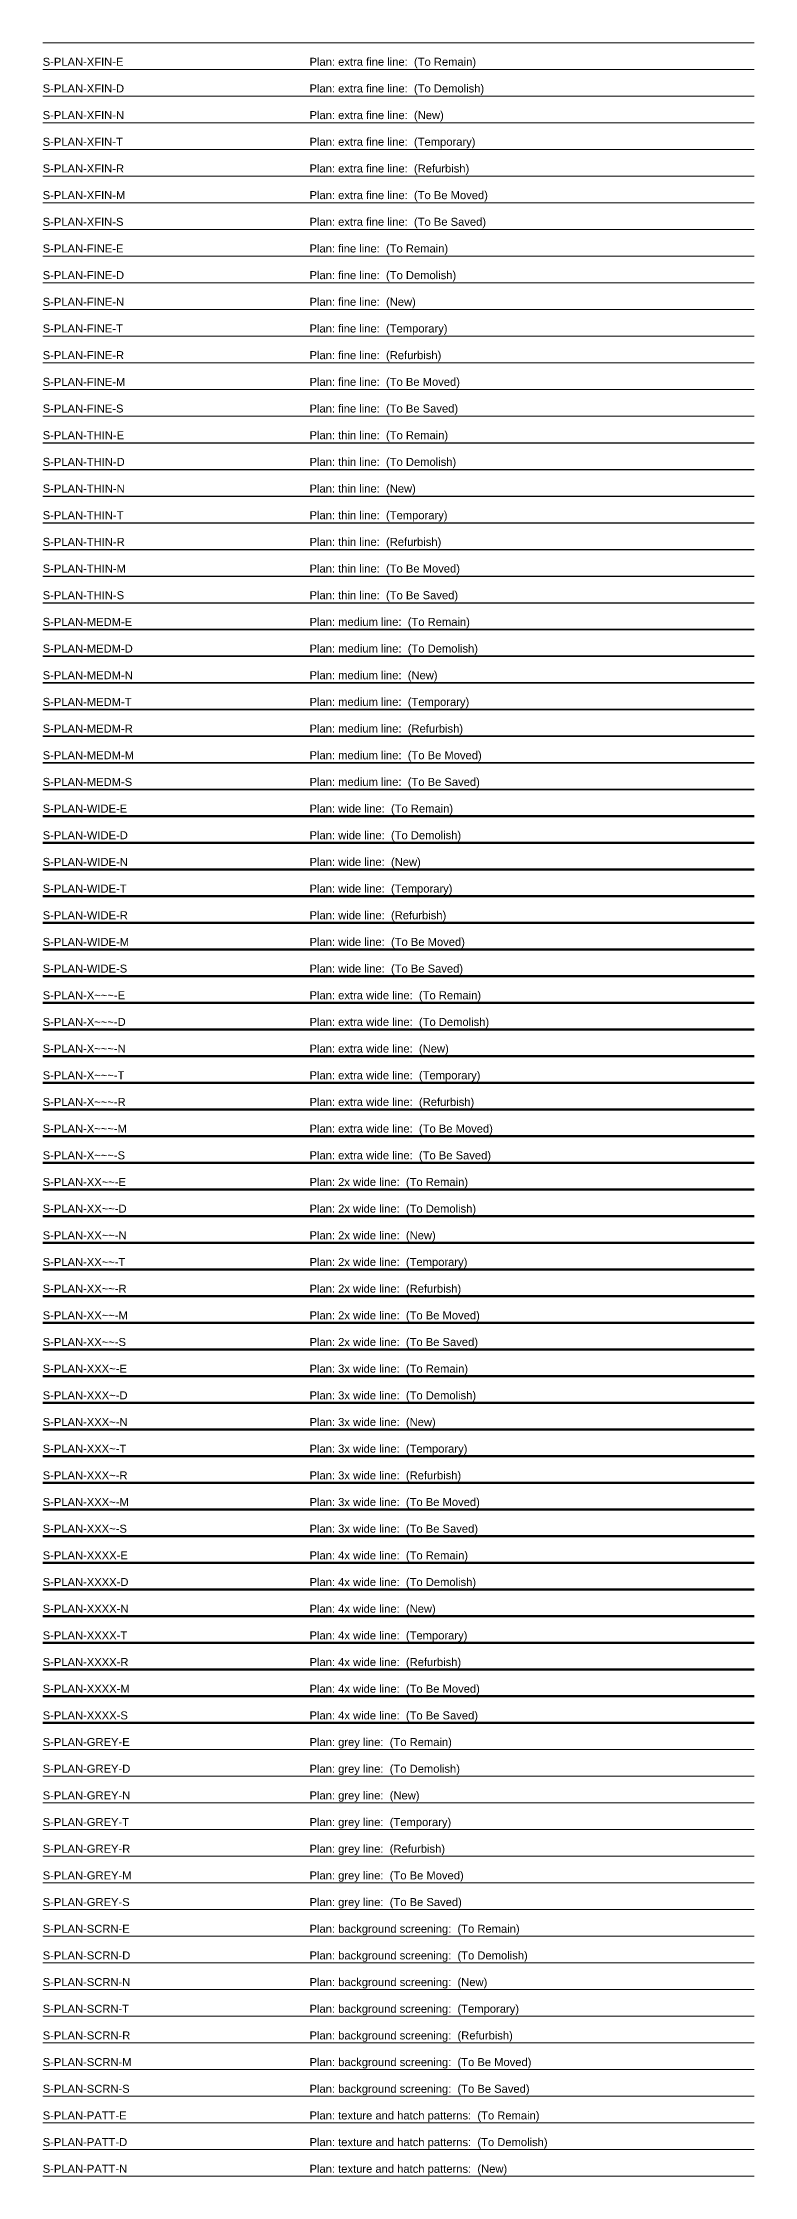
# Model space of a CAD drawing. Header units: millimetres. Extents: x 0 to 200, y -4838 to 3.
# Drawn here: x 0 to 200, y -4230 to -3630 of the extents above; entities that cross this region are included whole.
import ezdxf

# ---------------------------------------------------------------- set-up
doc = ezdxf.new("R2010")
doc.units = ezdxf.units.MM
for name, color, linetype, lineweight in [('S-PLAN-FINE-D', 11, 'Continuous', 18), ('S-PLAN-FINE-E', 201, 'Continuous', 18), ('S-PLAN-FINE-M', 51, 'Continuous', 18), ('S-PLAN-FINE-N', 171, 'Continuous', 18), ('S-PLAN-FINE-R', 131, 'Continuous', 18), ('S-PLAN-FINE-S', 101, 'Continuous', 18), ('S-PLAN-FINE-T', 31, 'Continuous', 18), ('S-PLAN-GREY-D', 8, 'Continuous', 13), ('S-PLAN-GREY-E', 8, 'Continuous', 13), ('S-PLAN-GREY-M', 8, 'Continuous', 13), ('S-PLAN-GREY-N', 8, 'Continuous', 13), ('S-PLAN-GREY-R', 8, 'Continuous', 13), ('S-PLAN-GREY-S', 8, 'Continuous', 13), ('S-PLAN-GREY-T', 8, 'Continuous', 13), ('S-PLAN-MEDM-D', 13, 'Continuous', 35), ('S-PLAN-MEDM-E', 203, 'Continuous', 35), ('S-PLAN-MEDM-M', 53, 'Continuous', 35), ('S-PLAN-MEDM-N', 173, 'Continuous', 35), ('S-PLAN-MEDM-R', 133, 'Continuous', 35), ('S-PLAN-MEDM-S', 103, 'Continuous', 35), ('S-PLAN-MEDM-T', 33, 'Continuous', 35), ('S-PLAN-PATT-D', 19, 'Continuous', 13), ('S-PLAN-PATT-E', 209, 'Continuous', 13), ('S-PLAN-PATT-N', 179, 'Continuous', 13), ('S-PLAN-SCRN-D', 9, 'Continuous', 13), ('S-PLAN-SCRN-E', 9, 'Continuous', 13), ('S-PLAN-SCRN-M', 9, 'Continuous', 13), ('S-PLAN-SCRN-N', 9, 'Continuous', 13), ('S-PLAN-SCRN-R', 9, 'Continuous', 13), ('S-PLAN-SCRN-S', 9, 'Continuous', 13), ('S-PLAN-SCRN-T', 9, 'Continuous', 13), ('S-PLAN-THIN-D', 12, 'Continuous', 25), ('S-PLAN-THIN-E', 202, 'Continuous', 25), ('S-PLAN-THIN-M', 52, 'Continuous', 25), ('S-PLAN-THIN-N', 172, 'Continuous', 25), ('S-PLAN-THIN-R', 132, 'Continuous', 25), ('S-PLAN-THIN-S', 102, 'Continuous', 25), ('S-PLAN-THIN-T', 32, 'Continuous', 25), ('S-PLAN-WIDE-D', 14, 'Continuous', 50), ('S-PLAN-WIDE-E', 204, 'Continuous', 50), ('S-PLAN-WIDE-M', 54, 'Continuous', 50), ('S-PLAN-WIDE-N', 174, 'Continuous', 50), ('S-PLAN-WIDE-R', 134, 'Continuous', 50), ('S-PLAN-WIDE-S', 104, 'Continuous', 50), ('S-PLAN-WIDE-T', 34, 'Continuous', 50), ('S-PLAN-XFIN-D', 10, 'Continuous', 13), ('S-PLAN-XFIN-E', 200, 'Continuous', 13), ('S-PLAN-XFIN-M', 50, 'Continuous', 13), ('S-PLAN-XFIN-N', 170, 'Continuous', 13), ('S-PLAN-XFIN-R', 130, 'Continuous', 13), ('S-PLAN-XFIN-S', 100, 'Continuous', 13), ('S-PLAN-XFIN-T', 30, 'Continuous', 13), ('S-PLAN-XXXX-D', 18, 'Continuous', 200), ('S-PLAN-XXXX-E', 208, 'Continuous', 200), ('S-PLAN-XXXX-M', 58, 'Continuous', 200), ('S-PLAN-XXXX-N', 178, 'Continuous', 200), ('S-PLAN-XXXX-R', 138, 'Continuous', 200), ('S-PLAN-XXXX-S', 108, 'Continuous', 200), ('S-PLAN-XXXX-T', 38, 'Continuous', 200), ('S-PLAN-XXX~-D', 17, 'Continuous', 140), ('S-PLAN-XXX~-E', 207, 'Continuous', 140), ('S-PLAN-XXX~-M', 57, 'Continuous', 140), ('S-PLAN-XXX~-N', 177, 'Continuous', 140), ('S-PLAN-XXX~-R', 137, 'Continuous', 140), ('S-PLAN-XXX~-S', 107, 'Continuous', 140), ('S-PLAN-XXX~-T', 37, 'Continuous', 140), ('S-PLAN-XX~~-D', 16, 'Continuous', 100), ('S-PLAN-XX~~-E', 206, 'Continuous', 100), ('S-PLAN-XX~~-M', 56, 'Continuous', 100), ('S-PLAN-XX~~-N', 176, 'Continuous', 100), ('S-PLAN-XX~~-R', 136, 'Continuous', 100), ('S-PLAN-XX~~-S', 106, 'Continuous', 100), ('S-PLAN-XX~~-T', 36, 'Continuous', 100), ('S-PLAN-X~~~-D', 15, 'Continuous', 70), ('S-PLAN-X~~~-E', 205, 'Continuous', 70), ('S-PLAN-X~~~-M', 55, 'Continuous', 70), ('S-PLAN-X~~~-N', 175, 'Continuous', 70), ('S-PLAN-X~~~-R', 135, 'Continuous', 70), ('S-PLAN-X~~~-S', 105, 'Continuous', 70), ('S-PLAN-X~~~-T', 35, 'Continuous', 70)]:
    doc.layers.add(name, color=color, linetype=linetype, lineweight=lineweight)
doc.layers.add('S-PLAN-NPLT-S', color=140, linetype='Continuous', lineweight=18, plot=False)
doc.layers.add('S-SECT-NPLT-S', color=140, linetype='Continuous', lineweight=18, plot=False)
doc.styles.get("Standard").update_dxf_attribs({"font": 'arial.ttf'})

# ---------------------------------------------------------------- blocks, each defined once
blk = doc.blocks.new('AecLayers_SingleLetter_Augmented_UpperPhasing_S_2D')
at = {"layer": 'S-PLAN-FINE-D'}
blk.add_line((0, -3697.5), (200, -3697.5), dxfattribs=at)
at = {"layer": 'S-PLAN-FINE-E'}
blk.add_line((0, -3690), (200, -3690), dxfattribs=at)
at = {"layer": 'S-PLAN-FINE-M'}
blk.add_line((0, -3727.5), (200, -3727.5), dxfattribs=at)
at = {"layer": 'S-PLAN-FINE-N'}
blk.add_line((0, -3705), (200, -3705), dxfattribs=at)
at = {"layer": 'S-PLAN-FINE-R'}
blk.add_line((0, -3720), (200, -3720), dxfattribs=at)
at = {"layer": 'S-PLAN-FINE-S'}
blk.add_line((0, -3735), (200, -3735), dxfattribs=at)
at = {"layer": 'S-PLAN-FINE-T'}
blk.add_line((0, -3712.5), (200, -3712.5), dxfattribs=at)
at = {"layer": 'S-PLAN-GREY-D'}
blk.add_line((0, -4117.5), (200, -4117.5), dxfattribs=at)
at = {"layer": 'S-PLAN-GREY-E'}
blk.add_line((0, -4110), (200, -4110), dxfattribs=at)
at = {"layer": 'S-PLAN-GREY-M'}
blk.add_line((0, -4147.5), (200, -4147.5), dxfattribs=at)
at = {"layer": 'S-PLAN-GREY-N'}
blk.add_line((0, -4125), (200, -4125), dxfattribs=at)
at = {"layer": 'S-PLAN-GREY-R'}
blk.add_line((0, -4140), (200, -4140), dxfattribs=at)
at = {"layer": 'S-PLAN-GREY-S'}
blk.add_line((0, -4155), (200, -4155), dxfattribs=at)
at = {"layer": 'S-PLAN-GREY-T'}
blk.add_line((0, -4132.5), (200, -4132.5), dxfattribs=at)
at = {"layer": 'S-PLAN-MEDM-D'}
blk.add_line((0, -3802.5), (200, -3802.5), dxfattribs=at)
at = {"layer": 'S-PLAN-MEDM-E'}
blk.add_line((0, -3795), (200, -3795), dxfattribs=at)
at = {"layer": 'S-PLAN-MEDM-M'}
blk.add_line((0, -3832.5), (200, -3832.5), dxfattribs=at)
at = {"layer": 'S-PLAN-MEDM-N'}
blk.add_line((0, -3810), (200, -3810), dxfattribs=at)
at = {"layer": 'S-PLAN-MEDM-R'}
blk.add_line((0, -3825), (200, -3825), dxfattribs=at)
at = {"layer": 'S-PLAN-MEDM-S'}
blk.add_line((0, -3840), (200, -3840), dxfattribs=at)
at = {"layer": 'S-PLAN-MEDM-T'}
blk.add_line((0, -3817.5), (200, -3817.5), dxfattribs=at)
at = {"layer": 'S-PLAN-PATT-D'}
blk.add_line((0, -4222.5), (200, -4222.5), dxfattribs=at)
at = {"layer": 'S-PLAN-PATT-E'}
blk.add_line((0, -4215), (200, -4215), dxfattribs=at)
at = {"layer": 'S-PLAN-PATT-N'}
blk.add_line((0, -4230), (200, -4230), dxfattribs=at)
at = {"layer": 'S-PLAN-SCRN-D'}
blk.add_line((0, -4170), (200, -4170), dxfattribs=at)
at = {"layer": 'S-PLAN-SCRN-E'}
blk.add_line((0, -4162.5), (200, -4162.5), dxfattribs=at)
at = {"layer": 'S-PLAN-SCRN-M'}
blk.add_line((0, -4200), (200, -4200), dxfattribs=at)
at = {"layer": 'S-PLAN-SCRN-N'}
blk.add_line((0, -4177.5), (200, -4177.5), dxfattribs=at)
at = {"layer": 'S-PLAN-SCRN-R'}
blk.add_line((0, -4192.5), (200, -4192.5), dxfattribs=at)
at = {"layer": 'S-PLAN-SCRN-S'}
blk.add_line((0, -4207.5), (200, -4207.5), dxfattribs=at)
at = {"layer": 'S-PLAN-SCRN-T'}
blk.add_line((0, -4185), (200, -4185), dxfattribs=at)
at = {"layer": 'S-PLAN-THIN-D'}
blk.add_line((0, -3750), (200, -3750), dxfattribs=at)
at = {"layer": 'S-PLAN-THIN-E'}
blk.add_line((0, -3742.5), (200, -3742.5), dxfattribs=at)
at = {"layer": 'S-PLAN-THIN-M'}
blk.add_line((0, -3780), (200, -3780), dxfattribs=at)
at = {"layer": 'S-PLAN-THIN-N'}
blk.add_line((0, -3757.5), (200, -3757.5), dxfattribs=at)
at = {"layer": 'S-PLAN-THIN-R'}
blk.add_line((0, -3772.5), (200, -3772.5), dxfattribs=at)
at = {"layer": 'S-PLAN-THIN-S'}
blk.add_line((0, -3787.5), (200, -3787.5), dxfattribs=at)
at = {"layer": 'S-PLAN-THIN-T'}
blk.add_line((0, -3765), (200, -3765), dxfattribs=at)
at = {"layer": 'S-PLAN-WIDE-D'}
blk.add_line((0, -3855), (200, -3855), dxfattribs=at)
at = {"layer": 'S-PLAN-WIDE-E'}
blk.add_line((0, -3847.5), (200, -3847.5), dxfattribs=at)
at = {"layer": 'S-PLAN-WIDE-M'}
blk.add_line((0, -3885), (200, -3885), dxfattribs=at)
at = {"layer": 'S-PLAN-WIDE-N'}
blk.add_line((0, -3862.5), (200, -3862.5), dxfattribs=at)
at = {"layer": 'S-PLAN-WIDE-R'}
blk.add_line((0, -3877.5), (200, -3877.5), dxfattribs=at)
at = {"layer": 'S-PLAN-WIDE-S'}
blk.add_line((0, -3892.5), (200, -3892.5), dxfattribs=at)
at = {"layer": 'S-PLAN-WIDE-T'}
blk.add_line((0, -3870), (200, -3870), dxfattribs=at)
at = {"layer": 'S-PLAN-XFIN-D'}
blk.add_line((0, -3645), (200, -3645), dxfattribs=at)
at = {"layer": 'S-PLAN-XFIN-E'}
blk.add_line((0, -3637.5), (200, -3637.5), dxfattribs=at)
at = {"layer": 'S-PLAN-XFIN-M'}
blk.add_line((0, -3675), (200, -3675), dxfattribs=at)
at = {"layer": 'S-PLAN-XFIN-N'}
blk.add_line((0, -3652.5), (200, -3652.5), dxfattribs=at)
at = {"layer": 'S-PLAN-XFIN-R'}
blk.add_line((0, -3667.5), (200, -3667.5), dxfattribs=at)
at = {"layer": 'S-PLAN-XFIN-S'}
blk.add_line((0, -3682.5), (200, -3682.5), dxfattribs=at)
at = {"layer": 'S-PLAN-XFIN-T'}
blk.add_line((0, -3660), (200, -3660), dxfattribs=at)
at = {"layer": 'S-PLAN-XXXX-D'}
blk.add_line((0, -4065), (200, -4065), dxfattribs=at)
at = {"layer": 'S-PLAN-XXXX-E'}
blk.add_line((0, -4057.5), (200, -4057.5), dxfattribs=at)
at = {"layer": 'S-PLAN-XXXX-M'}
blk.add_line((0, -4095), (200, -4095), dxfattribs=at)
at = {"layer": 'S-PLAN-XXXX-N'}
blk.add_line((0, -4072.5), (200, -4072.5), dxfattribs=at)
at = {"layer": 'S-PLAN-XXXX-R'}
blk.add_line((0, -4087.5), (200, -4087.5), dxfattribs=at)
at = {"layer": 'S-PLAN-XXXX-S'}
blk.add_line((0, -4102.5), (200, -4102.5), dxfattribs=at)
at = {"layer": 'S-PLAN-XXXX-T'}
blk.add_line((0, -4080), (200, -4080), dxfattribs=at)
at = {"layer": 'S-PLAN-XXX~-D'}
blk.add_line((0, -4012.5), (200, -4012.5), dxfattribs=at)
at = {"layer": 'S-PLAN-XXX~-E'}
blk.add_line((0, -4005), (200, -4005), dxfattribs=at)
at = {"layer": 'S-PLAN-XXX~-M'}
blk.add_line((0, -4042.5), (200, -4042.5), dxfattribs=at)
at = {"layer": 'S-PLAN-XXX~-N'}
blk.add_line((0, -4020), (200, -4020), dxfattribs=at)
at = {"layer": 'S-PLAN-XXX~-R'}
blk.add_line((0, -4035), (200, -4035), dxfattribs=at)
at = {"layer": 'S-PLAN-XXX~-S'}
blk.add_line((0, -4050), (200, -4050), dxfattribs=at)
at = {"layer": 'S-PLAN-XXX~-T'}
blk.add_line((0, -4027.5), (200, -4027.5), dxfattribs=at)
at = {"layer": 'S-PLAN-XX~~-D'}
blk.add_line((0, -3960), (200, -3960), dxfattribs=at)
at = {"layer": 'S-PLAN-XX~~-E'}
blk.add_line((0, -3952.5), (200, -3952.5), dxfattribs=at)
at = {"layer": 'S-PLAN-XX~~-M'}
blk.add_line((0, -3990), (200, -3990), dxfattribs=at)
at = {"layer": 'S-PLAN-XX~~-N'}
blk.add_line((0, -3967.5), (200, -3967.5), dxfattribs=at)
at = {"layer": 'S-PLAN-XX~~-R'}
blk.add_line((0, -3982.5), (200, -3982.5), dxfattribs=at)
at = {"layer": 'S-PLAN-XX~~-S'}
blk.add_line((0, -3997.5), (200, -3997.5), dxfattribs=at)
at = {"layer": 'S-PLAN-XX~~-T'}
blk.add_line((0, -3975), (200, -3975), dxfattribs=at)
at = {"layer": 'S-PLAN-X~~~-D'}
blk.add_line((0, -3907.5), (200, -3907.5), dxfattribs=at)
at = {"layer": 'S-PLAN-X~~~-E'}
blk.add_line((0, -3900), (200, -3900), dxfattribs=at)
at = {"layer": 'S-PLAN-X~~~-M'}
blk.add_line((0, -3937.5), (200, -3937.5), dxfattribs=at)
at = {"layer": 'S-PLAN-X~~~-N'}
blk.add_line((0, -3915), (200, -3915), dxfattribs=at)
at = {"layer": 'S-PLAN-X~~~-R'}
blk.add_line((0, -3930), (200, -3930), dxfattribs=at)
at = {"layer": 'S-PLAN-X~~~-S'}
blk.add_line((0, -3945), (200, -3945), dxfattribs=at)
at = {"layer": 'S-PLAN-X~~~-T'}
blk.add_line((0, -3922.5), (200, -3922.5), dxfattribs=at)
at = {"layer": 'S-SECT-NPLT-S'}
blk.add_line((0, -3630), (200, -3630), dxfattribs=at)
at = {"layer": 'S-PLAN-FINE-D'}
for s, p in [('S-PLAN-FINE-D', (0, -3696.5)), ('Plan: fine line:  (To Demolish)', (75, -3696.5))]:
    blk.add_text(s, height=2.25, dxfattribs=at).set_placement(p)
at = {"layer": 'S-PLAN-FINE-E'}
for s, p in [('S-PLAN-FINE-E', (0, -3689)), ('Plan: fine line:  (To Remain)', (75, -3689))]:
    blk.add_text(s, height=2.25, dxfattribs=at).set_placement(p)
at = {"layer": 'S-PLAN-FINE-M'}
for s, p in [('S-PLAN-FINE-M', (0, -3726.5)), ('Plan: fine line:  (To Be Moved)', (75, -3726.5))]:
    blk.add_text(s, height=2.25, dxfattribs=at).set_placement(p)
at = {"layer": 'S-PLAN-FINE-N'}
for s, p in [('S-PLAN-FINE-N', (0, -3704)), ('Plan: fine line:  (New)', (75, -3704))]:
    blk.add_text(s, height=2.25, dxfattribs=at).set_placement(p)
at = {"layer": 'S-PLAN-FINE-R'}
for s, p in [('S-PLAN-FINE-R', (0, -3719)), ('Plan: fine line:  (Refurbish)', (75, -3719))]:
    blk.add_text(s, height=2.25, dxfattribs=at).set_placement(p)
at = {"layer": 'S-PLAN-FINE-S'}
for s, p in [('S-PLAN-FINE-S', (0, -3734)), ('Plan: fine line:  (To Be Saved)', (75, -3734))]:
    blk.add_text(s, height=2.25, dxfattribs=at).set_placement(p)
at = {"layer": 'S-PLAN-FINE-T'}
for s, p in [('S-PLAN-FINE-T', (0, -3711.5)), ('Plan: fine line:  (Temporary)', (75, -3711.5))]:
    blk.add_text(s, height=2.25, dxfattribs=at).set_placement(p)
at = {"layer": 'S-PLAN-GREY-D'}
for s, p in [('S-PLAN-GREY-D', (0, -4116.5)), ('Plan: grey line:  (To Demolish)', (75, -4116.5))]:
    blk.add_text(s, height=2.25, dxfattribs=at).set_placement(p)
at = {"layer": 'S-PLAN-GREY-E'}
for s, p in [('S-PLAN-GREY-E', (0, -4109)), ('Plan: grey line:  (To Remain)', (75, -4109))]:
    blk.add_text(s, height=2.25, dxfattribs=at).set_placement(p)
at = {"layer": 'S-PLAN-GREY-M'}
for s, p in [('S-PLAN-GREY-M', (0, -4146.5)), ('Plan: grey line:  (To Be Moved)', (75, -4146.5))]:
    blk.add_text(s, height=2.25, dxfattribs=at).set_placement(p)
at = {"layer": 'S-PLAN-GREY-N'}
for s, p in [('S-PLAN-GREY-N', (0, -4124)), ('Plan: grey line:  (New)', (75, -4124))]:
    blk.add_text(s, height=2.25, dxfattribs=at).set_placement(p)
at = {"layer": 'S-PLAN-GREY-R'}
for s, p in [('S-PLAN-GREY-R', (0, -4139)), ('Plan: grey line:  (Refurbish)', (75, -4139))]:
    blk.add_text(s, height=2.25, dxfattribs=at).set_placement(p)
at = {"layer": 'S-PLAN-GREY-S'}
for s, p in [('S-PLAN-GREY-S', (0, -4154)), ('Plan: grey line:  (To Be Saved)', (75, -4154))]:
    blk.add_text(s, height=2.25, dxfattribs=at).set_placement(p)
at = {"layer": 'S-PLAN-GREY-T'}
for s, p in [('S-PLAN-GREY-T', (0, -4131.5)), ('Plan: grey line:  (Temporary)', (75, -4131.5))]:
    blk.add_text(s, height=2.25, dxfattribs=at).set_placement(p)
at = {"layer": 'S-PLAN-MEDM-D'}
for s, p in [('S-PLAN-MEDM-D', (0, -3801.5)), ('Plan: medium line:  (To Demolish)', (75, -3801.5))]:
    blk.add_text(s, height=2.25, dxfattribs=at).set_placement(p)
at = {"layer": 'S-PLAN-MEDM-E'}
for s, p in [('S-PLAN-MEDM-E', (0, -3794)), ('Plan: medium line:  (To Remain)', (75, -3794))]:
    blk.add_text(s, height=2.25, dxfattribs=at).set_placement(p)
at = {"layer": 'S-PLAN-MEDM-M'}
for s, p in [('S-PLAN-MEDM-M', (0, -3831.5)), ('Plan: medium line:  (To Be Moved)', (75, -3831.5))]:
    blk.add_text(s, height=2.25, dxfattribs=at).set_placement(p)
at = {"layer": 'S-PLAN-MEDM-N'}
for s, p in [('S-PLAN-MEDM-N', (0, -3809)), ('Plan: medium line:  (New)', (75, -3809))]:
    blk.add_text(s, height=2.25, dxfattribs=at).set_placement(p)
at = {"layer": 'S-PLAN-MEDM-R'}
for s, p in [('S-PLAN-MEDM-R', (0, -3824)), ('Plan: medium line:  (Refurbish)', (75, -3824))]:
    blk.add_text(s, height=2.25, dxfattribs=at).set_placement(p)
at = {"layer": 'S-PLAN-MEDM-S'}
for s, p in [('S-PLAN-MEDM-S', (0, -3839)), ('Plan: medium line:  (To Be Saved)', (75, -3839))]:
    blk.add_text(s, height=2.25, dxfattribs=at).set_placement(p)
at = {"layer": 'S-PLAN-MEDM-T'}
for s, p in [('S-PLAN-MEDM-T', (0, -3816.5)), ('Plan: medium line:  (Temporary)', (75, -3816.5))]:
    blk.add_text(s, height=2.25, dxfattribs=at).set_placement(p)
at = {"layer": 'S-PLAN-PATT-D'}
for s, p in [('S-PLAN-PATT-D', (0, -4221.5)), ('Plan: texture and hatch patterns:  (To Demolish)', (75, -4221.5))]:
    blk.add_text(s, height=2.25, dxfattribs=at).set_placement(p)
at = {"layer": 'S-PLAN-PATT-E'}
for s, p in [('S-PLAN-PATT-E', (0, -4214)), ('Plan: texture and hatch patterns:  (To Remain)', (75, -4214))]:
    blk.add_text(s, height=2.25, dxfattribs=at).set_placement(p)
at = {"layer": 'S-PLAN-PATT-N'}
for s, p in [('S-PLAN-PATT-N', (0, -4229)), ('Plan: texture and hatch patterns:  (New)', (75, -4229))]:
    blk.add_text(s, height=2.25, dxfattribs=at).set_placement(p)
at = {"layer": 'S-PLAN-SCRN-D'}
for s, p in [('S-PLAN-SCRN-D', (0, -4169)), ('Plan: background screening:  (To Demolish)', (75, -4169))]:
    blk.add_text(s, height=2.25, dxfattribs=at).set_placement(p)
at = {"layer": 'S-PLAN-SCRN-E'}
for s, p in [('S-PLAN-SCRN-E', (0, -4161.5)), ('Plan: background screening:  (To Remain)', (75, -4161.5))]:
    blk.add_text(s, height=2.25, dxfattribs=at).set_placement(p)
at = {"layer": 'S-PLAN-SCRN-M'}
for s, p in [('S-PLAN-SCRN-M', (0, -4199)), ('Plan: background screening:  (To Be Moved)', (75, -4199))]:
    blk.add_text(s, height=2.25, dxfattribs=at).set_placement(p)
at = {"layer": 'S-PLAN-SCRN-N'}
for s, p in [('S-PLAN-SCRN-N', (0, -4176.5)), ('Plan: background screening:  (New)', (75, -4176.5))]:
    blk.add_text(s, height=2.25, dxfattribs=at).set_placement(p)
at = {"layer": 'S-PLAN-SCRN-R'}
for s, p in [('S-PLAN-SCRN-R', (0, -4191.5)), ('Plan: background screening:  (Refurbish)', (75, -4191.5))]:
    blk.add_text(s, height=2.25, dxfattribs=at).set_placement(p)
at = {"layer": 'S-PLAN-SCRN-S'}
for s, p in [('S-PLAN-SCRN-S', (0, -4206.5)), ('Plan: background screening:  (To Be Saved)', (75, -4206.5))]:
    blk.add_text(s, height=2.25, dxfattribs=at).set_placement(p)
at = {"layer": 'S-PLAN-SCRN-T'}
for s, p in [('S-PLAN-SCRN-T', (0, -4184)), ('Plan: background screening:  (Temporary)', (75, -4184))]:
    blk.add_text(s, height=2.25, dxfattribs=at).set_placement(p)
at = {"layer": 'S-PLAN-THIN-D'}
for s, p in [('S-PLAN-THIN-D', (0, -3749)), ('Plan: thin line:  (To Demolish)', (75, -3749))]:
    blk.add_text(s, height=2.25, dxfattribs=at).set_placement(p)
at = {"layer": 'S-PLAN-THIN-E'}
for s, p in [('S-PLAN-THIN-E', (0, -3741.5)), ('Plan: thin line:  (To Remain)', (75, -3741.5))]:
    blk.add_text(s, height=2.25, dxfattribs=at).set_placement(p)
at = {"layer": 'S-PLAN-THIN-M'}
for s, p in [('S-PLAN-THIN-M', (0, -3779)), ('Plan: thin line:  (To Be Moved)', (75, -3779))]:
    blk.add_text(s, height=2.25, dxfattribs=at).set_placement(p)
at = {"layer": 'S-PLAN-THIN-N'}
for s, p in [('S-PLAN-THIN-N', (0, -3756.5)), ('Plan: thin line:  (New)', (75, -3756.5))]:
    blk.add_text(s, height=2.25, dxfattribs=at).set_placement(p)
at = {"layer": 'S-PLAN-THIN-R'}
for s, p in [('S-PLAN-THIN-R', (0, -3771.5)), ('Plan: thin line:  (Refurbish)', (75, -3771.5))]:
    blk.add_text(s, height=2.25, dxfattribs=at).set_placement(p)
at = {"layer": 'S-PLAN-THIN-S'}
for s, p in [('S-PLAN-THIN-S', (0, -3786.5)), ('Plan: thin line:  (To Be Saved)', (75, -3786.5))]:
    blk.add_text(s, height=2.25, dxfattribs=at).set_placement(p)
at = {"layer": 'S-PLAN-THIN-T'}
for s, p in [('S-PLAN-THIN-T', (0, -3764)), ('Plan: thin line:  (Temporary)', (75, -3764))]:
    blk.add_text(s, height=2.25, dxfattribs=at).set_placement(p)
at = {"layer": 'S-PLAN-WIDE-D'}
for s, p in [('S-PLAN-WIDE-D', (0, -3854)), ('Plan: wide line:  (To Demolish)', (75, -3854))]:
    blk.add_text(s, height=2.25, dxfattribs=at).set_placement(p)
at = {"layer": 'S-PLAN-WIDE-E'}
for s, p in [('S-PLAN-WIDE-E', (0, -3846.5)), ('Plan: wide line:  (To Remain)', (75, -3846.5))]:
    blk.add_text(s, height=2.25, dxfattribs=at).set_placement(p)
at = {"layer": 'S-PLAN-WIDE-M'}
for s, p in [('S-PLAN-WIDE-M', (0, -3884)), ('Plan: wide line:  (To Be Moved)', (75, -3884))]:
    blk.add_text(s, height=2.25, dxfattribs=at).set_placement(p)
at = {"layer": 'S-PLAN-WIDE-N'}
for s, p in [('S-PLAN-WIDE-N', (0, -3861.5)), ('Plan: wide line:  (New)', (75, -3861.5))]:
    blk.add_text(s, height=2.25, dxfattribs=at).set_placement(p)
at = {"layer": 'S-PLAN-WIDE-R'}
for s, p in [('S-PLAN-WIDE-R', (0, -3876.5)), ('Plan: wide line:  (Refurbish)', (75, -3876.5))]:
    blk.add_text(s, height=2.25, dxfattribs=at).set_placement(p)
at = {"layer": 'S-PLAN-WIDE-S'}
for s, p in [('S-PLAN-WIDE-S', (0, -3891.5)), ('Plan: wide line:  (To Be Saved)', (75, -3891.5))]:
    blk.add_text(s, height=2.25, dxfattribs=at).set_placement(p)
at = {"layer": 'S-PLAN-WIDE-T'}
for s, p in [('S-PLAN-WIDE-T', (0, -3869)), ('Plan: wide line:  (Temporary)', (75, -3869))]:
    blk.add_text(s, height=2.25, dxfattribs=at).set_placement(p)
at = {"layer": 'S-PLAN-XFIN-D'}
for s, p in [('S-PLAN-XFIN-D', (0, -3644)), ('Plan: extra fine line:  (To Demolish)', (75, -3644))]:
    blk.add_text(s, height=2.25, dxfattribs=at).set_placement(p)
at = {"layer": 'S-PLAN-XFIN-E'}
for s, p in [('S-PLAN-XFIN-E', (0, -3636.5)), ('Plan: extra fine line:  (To Remain)', (75, -3636.5))]:
    blk.add_text(s, height=2.25, dxfattribs=at).set_placement(p)
at = {"layer": 'S-PLAN-XFIN-M'}
for s, p in [('S-PLAN-XFIN-M', (0, -3674)), ('Plan: extra fine line:  (To Be Moved)', (75, -3674))]:
    blk.add_text(s, height=2.25, dxfattribs=at).set_placement(p)
at = {"layer": 'S-PLAN-XFIN-N'}
for s, p in [('S-PLAN-XFIN-N', (0, -3651.5)), ('Plan: extra fine line:  (New)', (75, -3651.5))]:
    blk.add_text(s, height=2.25, dxfattribs=at).set_placement(p)
at = {"layer": 'S-PLAN-XFIN-R'}
for s, p in [('S-PLAN-XFIN-R', (0, -3666.5)), ('Plan: extra fine line:  (Refurbish)', (75, -3666.5))]:
    blk.add_text(s, height=2.25, dxfattribs=at).set_placement(p)
at = {"layer": 'S-PLAN-XFIN-S'}
for s, p in [('S-PLAN-XFIN-S', (0, -3681.5)), ('Plan: extra fine line:  (To Be Saved)', (75, -3681.5))]:
    blk.add_text(s, height=2.25, dxfattribs=at).set_placement(p)
at = {"layer": 'S-PLAN-XFIN-T'}
for s, p in [('S-PLAN-XFIN-T', (0, -3659)), ('Plan: extra fine line:  (Temporary)', (75, -3659))]:
    blk.add_text(s, height=2.25, dxfattribs=at).set_placement(p)
at = {"layer": 'S-PLAN-XXXX-D'}
for s, p in [('S-PLAN-XXXX-D', (0, -4064)), ('Plan: 4x wide line:  (To Demolish)', (75, -4064))]:
    blk.add_text(s, height=2.25, dxfattribs=at).set_placement(p)
at = {"layer": 'S-PLAN-XXXX-E'}
for s, p in [('S-PLAN-XXXX-E', (0, -4056.5)), ('Plan: 4x wide line:  (To Remain)', (75, -4056.5))]:
    blk.add_text(s, height=2.25, dxfattribs=at).set_placement(p)
at = {"layer": 'S-PLAN-XXXX-M'}
for s, p in [('S-PLAN-XXXX-M', (0, -4094)), ('Plan: 4x wide line:  (To Be Moved)', (75, -4094))]:
    blk.add_text(s, height=2.25, dxfattribs=at).set_placement(p)
at = {"layer": 'S-PLAN-XXXX-N'}
for s, p in [('S-PLAN-XXXX-N', (0, -4071.5)), ('Plan: 4x wide line:  (New)', (75, -4071.5))]:
    blk.add_text(s, height=2.25, dxfattribs=at).set_placement(p)
at = {"layer": 'S-PLAN-XXXX-R'}
for s, p in [('S-PLAN-XXXX-R', (0, -4086.5)), ('Plan: 4x wide line:  (Refurbish)', (75, -4086.5))]:
    blk.add_text(s, height=2.25, dxfattribs=at).set_placement(p)
at = {"layer": 'S-PLAN-XXXX-S'}
for s, p in [('S-PLAN-XXXX-S', (0, -4101.5)), ('Plan: 4x wide line:  (To Be Saved)', (75, -4101.5))]:
    blk.add_text(s, height=2.25, dxfattribs=at).set_placement(p)
at = {"layer": 'S-PLAN-XXXX-T'}
for s, p in [('S-PLAN-XXXX-T', (0, -4079)), ('Plan: 4x wide line:  (Temporary)', (75, -4079))]:
    blk.add_text(s, height=2.25, dxfattribs=at).set_placement(p)
at = {"layer": 'S-PLAN-XXX~-D'}
for s, p in [('S-PLAN-XXX~-D', (0, -4011.5)), ('Plan: 3x wide line:  (To Demolish)', (75, -4011.5))]:
    blk.add_text(s, height=2.25, dxfattribs=at).set_placement(p)
at = {"layer": 'S-PLAN-XXX~-E'}
for s, p in [('S-PLAN-XXX~-E', (0, -4004)), ('Plan: 3x wide line:  (To Remain)', (75, -4004))]:
    blk.add_text(s, height=2.25, dxfattribs=at).set_placement(p)
at = {"layer": 'S-PLAN-XXX~-M'}
for s, p in [('S-PLAN-XXX~-M', (0, -4041.5)), ('Plan: 3x wide line:  (To Be Moved)', (75, -4041.5))]:
    blk.add_text(s, height=2.25, dxfattribs=at).set_placement(p)
at = {"layer": 'S-PLAN-XXX~-N'}
for s, p in [('S-PLAN-XXX~-N', (0, -4019)), ('Plan: 3x wide line:  (New)', (75, -4019))]:
    blk.add_text(s, height=2.25, dxfattribs=at).set_placement(p)
at = {"layer": 'S-PLAN-XXX~-R'}
for s, p in [('S-PLAN-XXX~-R', (0, -4034)), ('Plan: 3x wide line:  (Refurbish)', (75, -4034))]:
    blk.add_text(s, height=2.25, dxfattribs=at).set_placement(p)
at = {"layer": 'S-PLAN-XXX~-S'}
for s, p in [('S-PLAN-XXX~-S', (0, -4049)), ('Plan: 3x wide line:  (To Be Saved)', (75, -4049))]:
    blk.add_text(s, height=2.25, dxfattribs=at).set_placement(p)
at = {"layer": 'S-PLAN-XXX~-T'}
for s, p in [('S-PLAN-XXX~-T', (0, -4026.5)), ('Plan: 3x wide line:  (Temporary)', (75, -4026.5))]:
    blk.add_text(s, height=2.25, dxfattribs=at).set_placement(p)
at = {"layer": 'S-PLAN-XX~~-D'}
for s, p in [('S-PLAN-XX~~-D', (0, -3959)), ('Plan: 2x wide line:  (To Demolish)', (75, -3959))]:
    blk.add_text(s, height=2.25, dxfattribs=at).set_placement(p)
at = {"layer": 'S-PLAN-XX~~-E'}
for s, p in [('S-PLAN-XX~~-E', (0, -3951.5)), ('Plan: 2x wide line:  (To Remain)', (75, -3951.5))]:
    blk.add_text(s, height=2.25, dxfattribs=at).set_placement(p)
at = {"layer": 'S-PLAN-XX~~-M'}
for s, p in [('S-PLAN-XX~~-M', (0, -3989)), ('Plan: 2x wide line:  (To Be Moved)', (75, -3989))]:
    blk.add_text(s, height=2.25, dxfattribs=at).set_placement(p)
at = {"layer": 'S-PLAN-XX~~-N'}
for s, p in [('S-PLAN-XX~~-N', (0, -3966.5)), ('Plan: 2x wide line:  (New)', (75, -3966.5))]:
    blk.add_text(s, height=2.25, dxfattribs=at).set_placement(p)
at = {"layer": 'S-PLAN-XX~~-R'}
for s, p in [('S-PLAN-XX~~-R', (0, -3981.5)), ('Plan: 2x wide line:  (Refurbish)', (75, -3981.5))]:
    blk.add_text(s, height=2.25, dxfattribs=at).set_placement(p)
at = {"layer": 'S-PLAN-XX~~-S'}
for s, p in [('S-PLAN-XX~~-S', (0, -3996.5)), ('Plan: 2x wide line:  (To Be Saved)', (75, -3996.5))]:
    blk.add_text(s, height=2.25, dxfattribs=at).set_placement(p)
at = {"layer": 'S-PLAN-XX~~-T'}
for s, p in [('S-PLAN-XX~~-T', (0, -3974)), ('Plan: 2x wide line:  (Temporary)', (75, -3974))]:
    blk.add_text(s, height=2.25, dxfattribs=at).set_placement(p)
at = {"layer": 'S-PLAN-X~~~-D'}
for s, p in [('S-PLAN-X~~~-D', (0, -3906.5)), ('Plan: extra wide line:  (To Demolish)', (75, -3906.5))]:
    blk.add_text(s, height=2.25, dxfattribs=at).set_placement(p)
at = {"layer": 'S-PLAN-X~~~-E'}
for s, p in [('S-PLAN-X~~~-E', (0, -3899)), ('Plan: extra wide line:  (To Remain)', (75, -3899))]:
    blk.add_text(s, height=2.25, dxfattribs=at).set_placement(p)
at = {"layer": 'S-PLAN-X~~~-M'}
for s, p in [('S-PLAN-X~~~-M', (0, -3936.5)), ('Plan: extra wide line:  (To Be Moved)', (75, -3936.5))]:
    blk.add_text(s, height=2.25, dxfattribs=at).set_placement(p)
at = {"layer": 'S-PLAN-X~~~-N'}
for s, p in [('S-PLAN-X~~~-N', (0, -3914)), ('Plan: extra wide line:  (New)', (75, -3914))]:
    blk.add_text(s, height=2.25, dxfattribs=at).set_placement(p)
at = {"layer": 'S-PLAN-X~~~-R'}
for s, p in [('S-PLAN-X~~~-R', (0, -3929)), ('Plan: extra wide line:  (Refurbish)', (75, -3929))]:
    blk.add_text(s, height=2.25, dxfattribs=at).set_placement(p)
at = {"layer": 'S-PLAN-X~~~-S'}
for s, p in [('S-PLAN-X~~~-S', (0, -3944)), ('Plan: extra wide line:  (To Be Saved)', (75, -3944))]:
    blk.add_text(s, height=2.25, dxfattribs=at).set_placement(p)
at = {"layer": 'S-PLAN-X~~~-T'}
for s, p in [('S-PLAN-X~~~-T', (0, -3921.5)), ('Plan: extra wide line:  (Temporary)', (75, -3921.5))]:
    blk.add_text(s, height=2.25, dxfattribs=at).set_placement(p)

msp = doc.modelspace()

# ---------------------------------------------------------------- block references
at = {"layer": 'S-PLAN-NPLT-S'}
msp.add_blockref('AecLayers_SingleLetter_Augmented_UpperPhasing_S_2D', (0, 0), dxfattribs=at)

doc.saveas('drawing.dxf')
